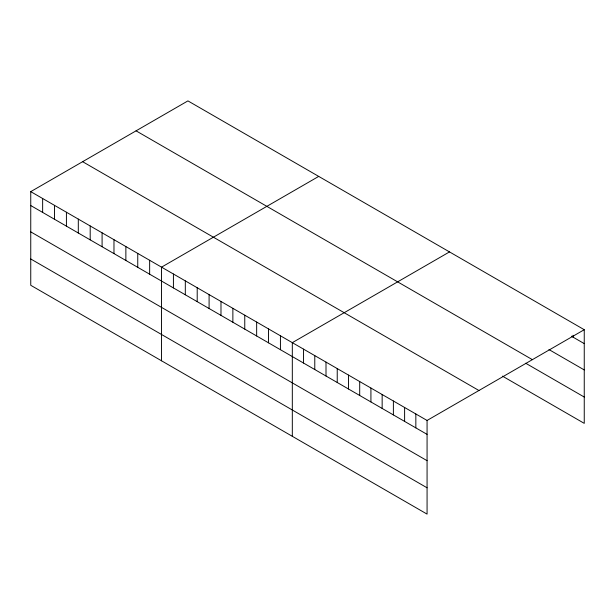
<?xml version="1.0" encoding="UTF-8"?>
<svg xmlns="http://www.w3.org/2000/svg" width="615" height="615" viewBox="0 0 615 615"><rect width="100%" height="100%" fill="white"/><g stroke="black" fill="none" stroke-linecap="round" stroke-linejoin="round"><path stroke-width="0.92" d="M30.75 191.642L427.071 420.452L427.071 514.109L30.75 285.291L30.75 191.642L187.929 100.891L584.25 329.709L584.25 423.358L502.44 376.126M318.716 176.405L161.537 267.148L161.537 360.805M449.504 251.912L292.317 342.655L292.317 436.312M427.071 420.452L584.25 329.709M571.42 336.205L584.25 343.616M548.957 349.558L584.25 369.93M136.061 130.841L532.382 359.652M525.702 363.242L584.25 397.044M82.618 161.691L478.939 390.51M30.75 205.548L427.071 434.367M30.75 231.87L427.071 460.681M30.75 258.976L427.071 487.795M573.019 335.283L573.019 337.135M415.84 413.972L415.84 427.879M404.609 407.484L404.609 421.398M393.385 401.003L393.385 414.917M382.153 394.523L382.153 408.429M370.922 388.042L370.922 401.949M359.698 381.554L359.698 395.468M348.467 375.073L348.467 388.98M337.235 368.593L337.235 382.499M326.004 362.104L326.004 376.019M314.78 355.624L314.78 369.538M303.549 349.143L303.549 363.05M280.432 335.79L280.432 349.704M268.54 328.925L268.54 342.839M256.655 322.068L256.655 335.975M244.762 315.203L244.762 329.11M232.87 308.338L232.87 322.245M220.985 301.473L220.985 315.38M209.092 294.608L209.092 308.515M197.207 287.743L197.207 301.65M185.315 280.878L185.315 294.793M173.422 274.013L173.422 287.928M149.645 260.283L149.645 274.198M137.752 253.418L137.752 267.333M125.867 246.554L125.867 260.468M113.975 239.689L113.975 253.603M102.09 232.824L102.09 246.738M90.197 225.966L90.197 239.873M78.305 219.101L78.305 233.008M66.42 212.237L66.42 226.143M54.527 205.372L54.527 219.278M42.643 198.507L42.643 212.413"/></g></svg>
